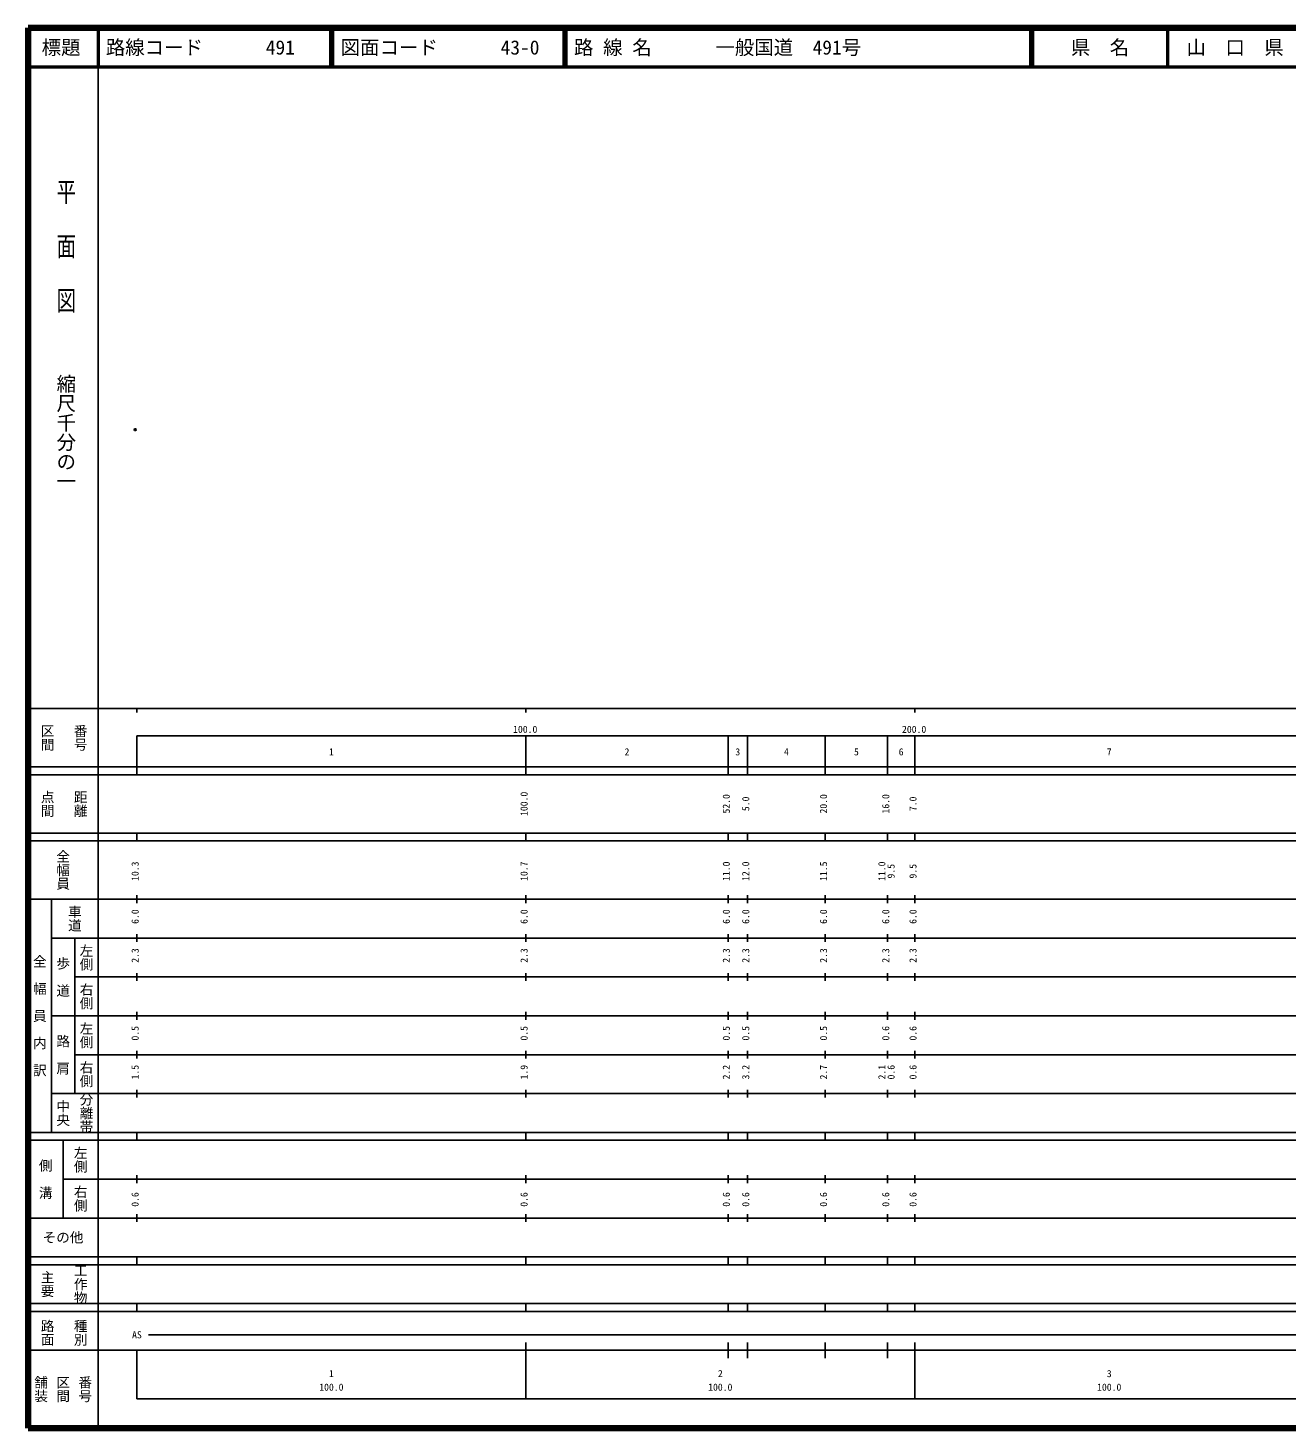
# Model space of a CAD drawing. Units: millimetres on the paper. Extents: x 40 to 680, y 20 to 380.
# Drawn here: x 40 to 363.7, y 20 to 380 of the extents above; entities that cross this region are included whole.
import ezdxf
from ezdxf.enums import TextEntityAlignment as Align

# ---------------------------------------------------------------- set-up
doc = ezdxf.new("R2010")
doc.units = ezdxf.units.MM
doc.header["$PDMODE"] = 32
doc.header["$PDSIZE"] = 0.5
doc.layers.add('M-OTRS', color=6, linetype='Continuous')
doc.layers.add('M-TTL-TXT', color=7, linetype='Continuous')
for name, color, linetype, lineweight in [('M-TTL', 2, 'Continuous', 140), ('M-TTL-BAND', 7, 'Continuous', 25), ('M-TTL-LINE', 7, 'Continuous', 50)]:
    doc.layers.add(name, color=color, linetype=linetype, lineweight=lineweight)
doc.styles.add('@ＭＳ ゴシック', font='')
doc.styles.add('ＭＳ ゴシック', font='')
doc.styles.get('@ＭＳ ゴシック').set_extended_font_data('@MS Gothic')
doc.styles.get('ＭＳ ゴシック').set_extended_font_data('MS Gothic')

msp = doc.modelspace()

# ---------------------------------------------------------------- linework, layer by layer
at = {"layer": 'M-OTRS'}
msp.add_point((67.564, 276.716), dxfattribs=at)
at = {"layer": 'M-TTL'}
for p, q in [((40, 380), (40, 20)), ((680, 380), (40, 380)), ((40, 20), (680, 20))]:
    msp.add_line(p, q, dxfattribs=at)
at = {"layer": 'M-TTL-BAND'}
for p, q in [((58, 370), (58, 20)), ((40, 205), (579, 205)), ((68, 205), (68, 204)), ((168, 205), (168, 204)), ((268, 205), (268, 204)), ((68, 198), (579, 198)), ((68, 198), (68, 188)), ((168, 188), (168, 198)), ((220, 188), (220, 198)), ((225, 188), (225, 198)), ((245, 188), (245, 198)), ((261, 188), (261, 198)), ((268, 188), (268, 198)), ((40, 190), (579, 190)), ((40, 188), (579, 188)), ((40, 173), (579, 173)), ((68, 171), (68, 173)), ((168, 171), (168, 173)), ((220, 171), (220, 173)), ((225, 171), (225, 173)), ((245, 171), (245, 173)), ((261, 171), (261, 173)), ((268, 171), (268, 173)), ((40, 171), (579, 171)), ((40, 156), (579, 156)), ((46, 96), (46, 156)), ((68, 155), (68, 157)), ((168, 155), (168, 157)), ((220, 155), (220, 157)), ((225, 155), (225, 157)), ((245, 155), (245, 157)), ((261, 155), (261, 157)), ((268, 155), (268, 157)), ((46, 146), (579, 146)), ((52, 146), (52, 106)), ((68, 145), (68, 147)), ((168, 145), (168, 147)), ((220, 145), (220, 147)), ((225, 145), (225, 147)), ((245, 145), (245, 147)), ((261, 145), (261, 147)), ((268, 145), (268, 147)), ((68, 135), (68, 137)), ((168, 135), (168, 137)), ((220, 135), (220, 137)), ((225, 135), (225, 137)), ((245, 135), (245, 137)), ((261, 135), (261, 137)), ((268, 135), (268, 137)), ((52, 136), (579, 136)), ((46, 126), (579, 126)), ((68, 125), (68, 127)), ((168, 125), (168, 127)), ((220, 125), (220, 127)), ((225, 125), (225, 127)), ((245, 125), (245, 127)), ((261, 125), (261, 127)), ((268, 125), (268, 127)), ((52, 116), (579, 116)), ((68, 115), (68, 117)), ((168, 115), (168, 117)), ((220, 115), (220, 117)), ((225, 115), (225, 117)), ((245, 115), (245, 117)), ((261, 115), (261, 117)), ((268, 115), (268, 117)), ((46, 106), (579, 106)), ((68, 105), (68, 107)), ((168, 105), (168, 107)), ((220, 105), (220, 107)), ((225, 105), (225, 107)), ((245, 105), (245, 107)), ((261, 105), (261, 107)), ((268, 105), (268, 107)), ((40, 96), (579, 96)), ((40, 94), (579, 94)), ((49, 94), (49, 74)), ((68, 94), (68, 96)), ((168, 94), (168, 96)), ((220, 94), (220, 96)), ((225, 94), (225, 96)), ((245, 94), (245, 96)), ((261, 94), (261, 96)), ((268, 94), (268, 96)), ((49, 84), (579, 84)), ((68, 83), (68, 85)), ((168, 83), (168, 85)), ((220, 83), (220, 85)), ((225, 83), (225, 85)), ((245, 83), (245, 85)), ((261, 83), (261, 85)), ((268, 83), (268, 85)), ((40, 74), (579, 74)), ((68, 73), (68, 75)), ((168, 73), (168, 75)), ((220, 73), (220, 75)), ((225, 73), (225, 75)), ((245, 73), (245, 75)), ((261, 73), (261, 75)), ((268, 73), (268, 75)), ((40, 64), (579, 64)), ((40, 62), (579, 62)), ((68, 62), (68, 64)), ((168, 62), (168, 64)), ((220, 62), (220, 64)), ((225, 62), (225, 64)), ((245, 62), (245, 64)), ((261, 62), (261, 64)), ((268, 62), (268, 64)), ((40, 52), (579, 52)), ((68, 50), (68, 52)), ((168, 50), (168, 52)), ((220, 50), (220, 52)), ((225, 50), (225, 52)), ((245, 50), (245, 52)), ((261, 50), (261, 52)), ((268, 50), (268, 52)), ((40, 50), (579, 50)), ((71, 44), (565, 44)), ((40, 40), (579, 40)), ((68, 40), (68, 27.5)), ((168, 27.5), (168, 42)), ((220, 38), (220, 42)), ((225, 38), (225, 42)), ((245, 38), (245, 42)), ((261, 38), (261, 42)), ((268, 27.5), (268, 42)), ((68, 27.5), (579, 27.5))]:
    msp.add_line(p, q, dxfattribs=at)
at = {"layer": 'M-TTL-LINE'}
for p, q in [((58, 380), (58, 370)), ((117.75, 380), (117.75, 370)), ((118.25, 380), (118.25, 370)), ((177.75, 380), (177.75, 370)), ((178.25, 380), (178.25, 370)), ((297.75, 380), (297.75, 370)), ((298.25, 380), (298.25, 370)), ((333, 380), (333, 370)), ((40, 370), (680, 370))]:
    msp.add_line(p, q, dxfattribs=at)

# ---------------------------------------------------------------- texts
at = {"layer": 'M-TTL-BAND', "style": '@ＭＳ ゴシック', "width": 1.4}
msp.add_text('平  面  図', height=3.666, rotation=270, dxfattribs=at).set_placement((49.777, 306.475), align=Align.MIDDLE_RIGHT)
at = {"layer": 'M-TTL-BAND', "style": '@ＭＳ ゴシック'}
msp.add_text('縮尺千分の一', height=3.666, rotation=270, dxfattribs=at).set_placement((49.777, 261.03), align=Align.MIDDLE_RIGHT)
for s, p in [('区間', (45, 197.5)), ('番号', (53.5, 197.5)), ('点間', (45, 180.5)), ('距離', (53.5, 180.5)), ('全幅員', (49, 163.5)), ('車道', (52, 151)), ('左側', (55, 141)), ('全\u3000幅\u3000員\u3000内\u3000訳', (43, 126)), ('歩\u3000道', (49, 136)), ('右側', (55, 131)), ('左側', (55, 121)), ('路\u3000肩', (49, 116)), ('右側', (55, 111)), ('分離帯', (55, 101)), ('中央', (49, 101)), ('左側', (53.5, 89)), ('側\u3000溝', (44.5, 84)), ('右側', (53.5, 79)), ('工作物', (53.5, 57)), ('主要', (45, 57)), ('路面', (45, 44.5)), ('種別', (53.5, 44.5)), ('舗装', (43.333, 30)), ('区間', (49, 30)), ('番号', (54.667, 30))]:
    msp.add_text(s, height=2.566, rotation=270, dxfattribs=at).set_placement(p, align=Align.MIDDLE_CENTER)
at = {"layer": 'M-TTL-BAND', "style": 'ＭＳ ゴシック'}
for s, p in [('100.0', (167.844, 198.195)), ('200.0', (267.844, 198.195)), ('1', (118, 192.405)), ('2', (194, 192.405)), ('3', (222.5, 192.405)), ('4', (235, 192.405)), ('5', (253, 192.405)), ('6', (264.5, 192.405)), ('7', (318, 192.405)), ('AS', (68, 42.5)), ('1', (118, 32.523)), ('2', (218, 32.523)), ('3', (318, 32.523)), ('100.0', (118, 29.033)), ('100.0', (218, 29.033)), ('100.0', (318, 29.033))]:
    msp.add_text(s, height=1.833, dxfattribs=at).set_placement(p, align=Align.BOTTOM_CENTER)
for s, p in [('100.0', (169, 180.5)), ('52.0', (221, 180.5)), ('5.0', (226, 180.5)), ('20.0', (246, 180.5)), ('16.0', (262, 180.5)), ('7.0', (269, 180.5)), ('10.3', (69, 163.174)), ('10.7', (169, 163.174)), ('11.0', (221, 163.174)), ('12.0', (226, 163.174)), ('11.5', (246, 163.174)), ('11.0', (261, 163.174)), ('9.5', (263.37, 163.174)), ('9.5', (269, 163.174)), ('6.0', (69, 151.5)), ('6.0', (169, 151.5)), ('6.0', (221, 151.5)), ('6.0', (226, 151.5)), ('6.0', (246, 151.5)), ('6.0', (262, 151.5)), ('6.0', (269, 151.5)), ('2.3', (69, 141.5)), ('2.3', (169, 141.5)), ('2.3', (221, 141.5)), ('2.3', (226, 141.5)), ('2.3', (246, 141.5)), ('2.3', (262, 141.5)), ('2.3', (269, 141.5)), ('0.5', (69, 121.5)), ('0.5', (169, 121.5)), ('0.5', (221, 121.5)), ('0.5', (226, 121.5)), ('0.5', (246, 121.5)), ('0.6', (262, 121.5)), ('0.6', (269, 121.5)), ('1.5', (69, 111.5)), ('1.9', (169, 111.5)), ('2.2', (221, 111.5)), ('3.2', (226, 111.5)), ('2.7', (246, 111.5)), ('2.1', (261, 111.5)), ('0.6', (263.37, 111.5)), ('0.6', (269, 111.5)), ('0.6', (69, 78.764)), ('0.6', (169, 78.764)), ('0.6', (221, 78.764)), ('0.6', (226, 78.764)), ('0.6', (246, 78.764)), ('0.6', (262, 78.764)), ('0.6', (269, 78.764))]:
    msp.add_text(s, height=1.833, rotation=90, dxfattribs=at).set_placement(p, align=Align.BOTTOM_CENTER)
msp.add_text('その他', height=2.566, dxfattribs=at).set_placement((49, 69), align=Align.MIDDLE_CENTER)
at = {"layer": 'M-TTL-TXT', "style": 'ＭＳ ゴシック'}
for s, p in [('標題', (48.5, 375)), ('県\u3000名', (315.625, 375)), ('山\u3000口\u3000県', (350.375, 375))]:
    msp.add_text(s, height=3.666, dxfattribs=at).set_placement(p, align=Align.MIDDLE_CENTER)
for s, p in [('路線コード', (60, 375)), ('491', (101.142, 375)), ('図面コード', (120.38, 375)), ('43-0', (161.521, 375)), ('路 線 名', (180.38, 375)), ('一般国道\u3000491号', (216.734, 375))]:
    msp.add_text(s, height=3.666, dxfattribs=at).set_placement(p, align=Align.MIDDLE_LEFT)

doc.saveas('drawing.dxf')
